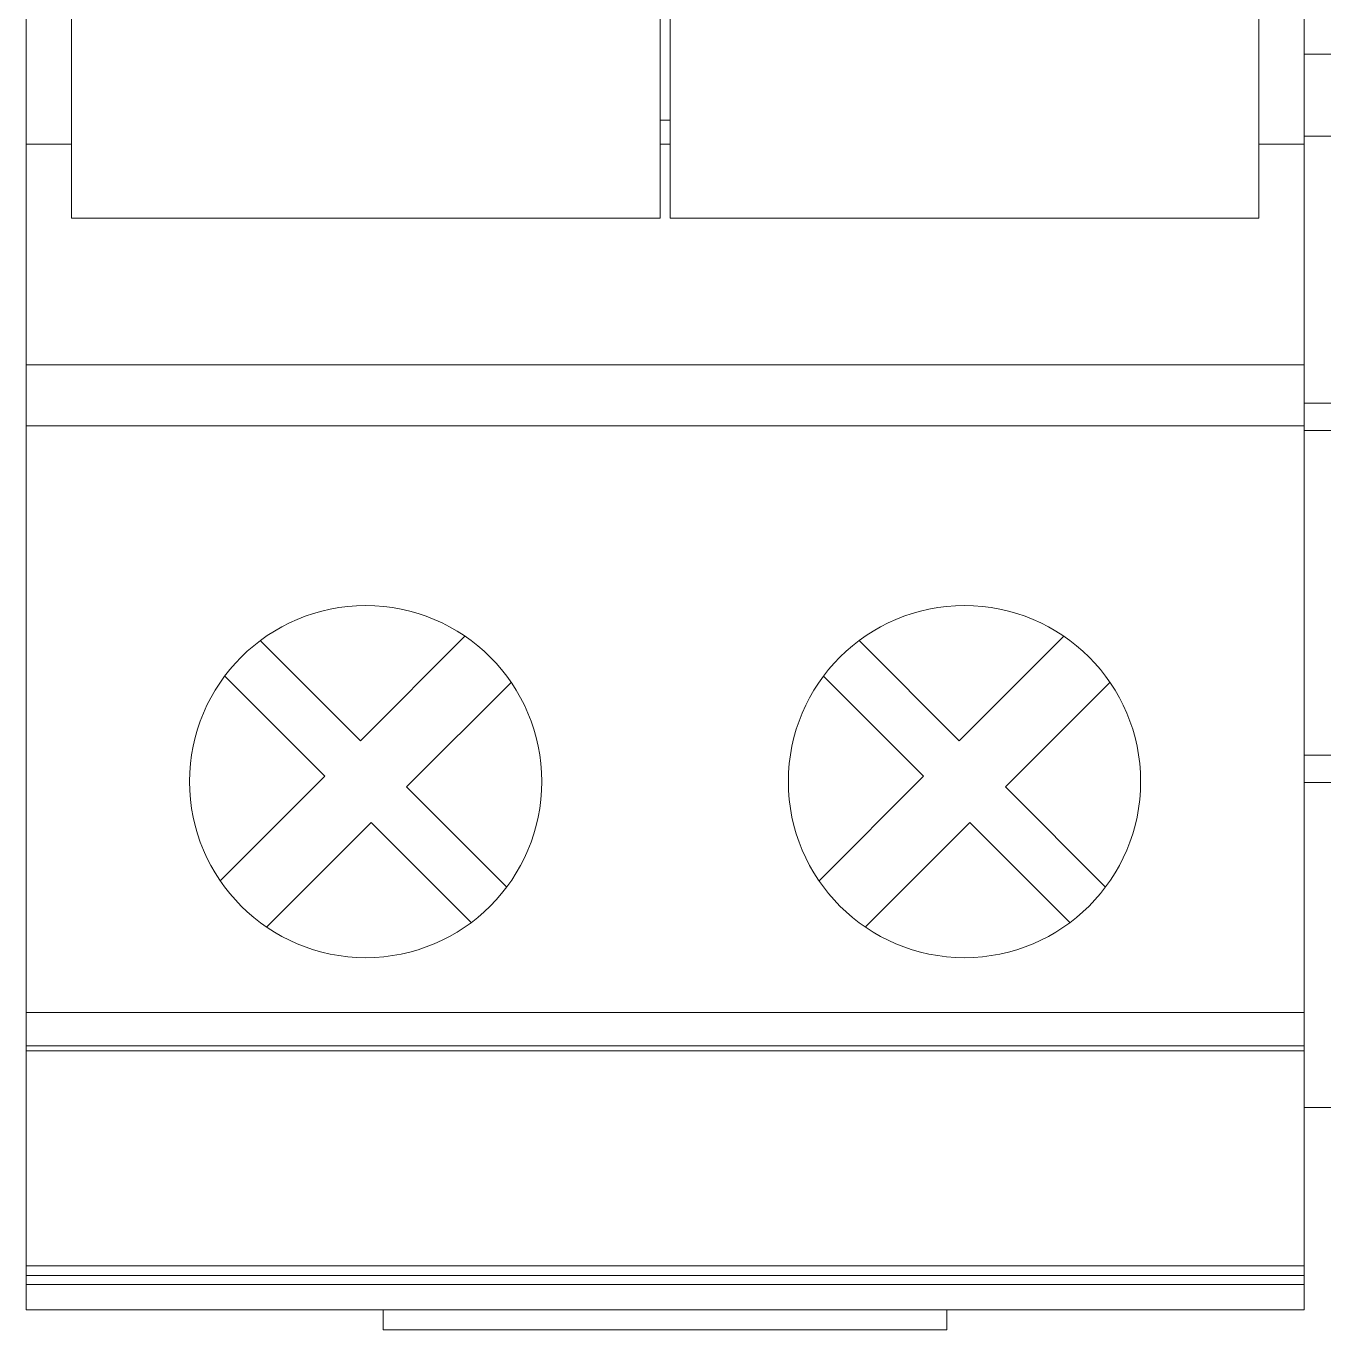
# Model space of a CAD drawing. Header units: millimetres. Extents: x 1359 to 3577, y 1333 to 3557.
# Drawn here: x 1606.07 to 1631.86, y 2722.13 to 2748.05 of the extents above; entities that cross this region are included whole.
import ezdxf

# ---------------------------------------------------------------- set-up
doc = ezdxf.new("R2010")
doc.units = ezdxf.units.MM
doc.layers.add('000-PI-Oprema', color=30, linetype='Continuous', lineweight=5)
doc.layers.add('002-PI-Kabelska kanalica', color=150, linetype='Continuous')

# ---------------------------------------------------------------- blocks, each defined once
blk = doc.blocks.new('PXC.surge - 2907874')
at = {"color": 0, "linetype": 'ByBlock', "lineweight": 0, "ltscale": 0.25}
blk.add_lwpolyline([(0, 89.8), (14.15, 89.8), (14.15, 96.459), (15.514, 96.459), (18.5, 97.259), (18.5, 97.859), (25.25, 97.859), (25.4, 97.859), (25.4, 0), (18.3, 0), (18.3, -0.4), (7.1, -0.4), (7.1, 0), (0, 0), (0, 89.8), (14.15, 89.8), (14.15, 96.459), (14.15, 94.512), (14.15, 94.512), (14.15, 94.512)], dxfattribs=at)
at = {"layer": '000-PI-Oprema', "color": 0, "linetype": 'ByBlock', "lineweight": 0}
for p, q in [((0, 66.15), (0, 23.65)), ((25.4, 66.15), (25.4, 23.65)), ((0.9, 22.5), (0.9, 43.164)), ((12.6, 22.5), (12.6, 43.164)), ((12.8, 22.5), (12.8, 43.164)), ((24.5, 22.5), (24.5, 43.164)), ((0, 23.65), (0, 23.17)), ((0, 23.65), (0, 23.65)), ((0.9, 23.65), (0.9, 23.65)), ((12.8, 23.65), (12.6, 23.65)), ((12.6, 23.65), (12.6, 23.65)), ((12.8, 23.65), (12.8, 23.65)), ((24.5, 23.65), (24.5, 23.65)), ((25.4, 23.65), (25.4, 23.65)), ((25.4, 23.65), (25.4, 23.17)), ((0.9, 23.55), (0.9, 23.55)), ((12.6, 23.55), (12.6, 23.55)), ((0, 18.788), (0, 23.17)), ((0.9, 23.17), (0, 23.17)), ((12.8, 23.17), (12.6, 23.17)), ((25.4, 23.17), (24.5, 23.17)), ((25.4, 23.17), (25.4, 18.788)), ((0.9, 21.7), (0.9, 22.5)), ((0.9, 22.5), (0.9, 22.5)), ((12.6, 22.5), (12.6, 22.5)), ((12.6, 22.5), (12.6, 21.7)), ((12.8, 21.7), (12.8, 22.5)), ((12.8, 22.5), (12.8, 22.5)), ((24.5, 22.5), (24.5, 22.5)), ((24.5, 22.5), (24.5, 21.7)), ((12.6, 21.7), (0.9, 21.7)), ((0.9, 21.7), (0.9, 21.7)), ((12.6, 21.7), (12.6, 21.7)), ((12.8, 21.7), (12.8, 21.7)), ((24.5, 21.7), (12.8, 21.7)), ((24.5, 21.7), (24.5, 21.7)), ((0, 17.57), (0, 18.788)), ((0, 18.788), (25.4, 18.788)), ((25.4, 18.788), (25.4, 17.57)), ((0, 0), (0, 17.57)), ((0, 17.57), (25.4, 17.57)), ((25.4, 17.57), (25.4, 0)), ((6.75, 14), (6.75, 14)), ((18.65, 14), (18.65, 14)), ((6.644, 11.313), (4.654, 13.303)), ((4.654, 13.303), (4.654, 13.303)), ((8.722, 13.391), (6.644, 11.313)), ((8.722, 13.391), (8.722, 13.391)), ((16.554, 13.303), (16.554, 13.303)), ((18.544, 11.313), (16.554, 13.303)), ((20.622, 13.391), (18.544, 11.313)), ((20.622, 13.391), (20.622, 13.391)), ((3.947, 12.596), (3.947, 12.596)), ((3.947, 12.596), (5.937, 10.606)), ((7.563, 10.394), (9.641, 12.472)), ((9.641, 12.472), (9.641, 12.472)), ((15.847, 12.596), (15.847, 12.596)), ((15.847, 12.596), (17.837, 10.606)), ((19.463, 10.394), (21.541, 12.472)), ((21.541, 12.472), (21.541, 12.472)), ((6.644, 11.313), (6.644, 11.313)), ((18.544, 11.313), (18.544, 11.313)), ((5.937, 10.606), (3.859, 8.528)), ((5.937, 10.606), (5.937, 10.606)), ((9.553, 8.404), (7.563, 10.394)), ((7.563, 10.394), (7.563, 10.394)), ((17.837, 10.606), (15.759, 8.528)), ((17.837, 10.606), (17.837, 10.606)), ((21.453, 8.404), (19.463, 10.394)), ((19.463, 10.394), (19.463, 10.394)), ((4.778, 7.609), (6.856, 9.687)), ((6.856, 9.687), (6.856, 9.687)), ((6.856, 9.687), (8.846, 7.697)), ((16.678, 7.609), (18.756, 9.687)), ((18.756, 9.687), (18.756, 9.687)), ((18.756, 9.687), (20.746, 7.697)), ((3.859, 8.528), (3.859, 8.528)), ((9.553, 8.404), (9.553, 8.404)), ((15.759, 8.528), (15.759, 8.528)), ((21.453, 8.404), (21.453, 8.404)), ((4.778, 7.609), (4.778, 7.609)), ((8.846, 7.697), (8.846, 7.697)), ((16.678, 7.609), (16.678, 7.609)), ((20.746, 7.697), (20.746, 7.697)), ((0, 5.908), (25.4, 5.908)), ((0, 5.247), (25.4, 5.247)), ((0, 5.151), (25.4, 5.151)), ((25.4, 0.872), (0, 0.872)), ((0, 0.679), (25.4, 0.679)), ((0, 0.504), (25.4, 0.504)), ((0, 0), (25.4, 0)), ((18.3, -0.4), (18.3, 0)), ((7.1, 0), (7.1, -0.4)), ((7.1, -0.4), (18.3, -0.4)), ((7.1, -0.4), (7.1, -0.4)), ((18.3, -0.4), (18.3, -0.4))]:
    blk.add_line(p, q, dxfattribs=at)
for centre, start, end in [((6.75, 10.5), 90, 270), ((6.75, 10.5), 270, 90), ((18.65, 10.5), 90, 270), ((18.65, 10.5), 270, 90)]:
    blk.add_arc(centre, 3.5, start, end, dxfattribs=at)
blk = doc.blocks.new('PLC-RSC-120UC21-21 - 2967086')
at = {"layer": '000-PI-Oprema', "color": 0, "linetype": 'ByBlock', "lineweight": 0}
for p, q in [((0, -50.85), (0, -61)), ((0, -59.066), (13.9, -59.066)), ((13.9, -60.693), (0, -60.693)), ((0, -66), (0, -61)), ((0, -66.544), (0, -66)), ((0, -66), (0, -66)), ((0, -66), (13.9, -66)), ((0, -73), (0, -66.544)), ((0, -66.544), (13.9, -66.544)), ((0, -80), (0, -73)), ((0, -73), (13.9, -73)), ((0, -73.544), (13.9, -73.544)), ((0, -80), (13.9, -80))]:
    blk.add_line(p, q, dxfattribs=at)

msp = doc.modelspace()

# ---------------------------------------------------------------- block references
at = {"layer": '002-PI-Kabelska kanalica', "color": 0, "linetype": 'ByBlock', "lineweight": 0}
for name, p in [('PXC.surge - 2907874', (1606.071, 2722.531)), ('PLC-RSC-120UC21-21 - 2967086', (1631.471, 2806.556))]:
    msp.add_blockref(name, p, dxfattribs=at)

doc.saveas('drawing.dxf')
